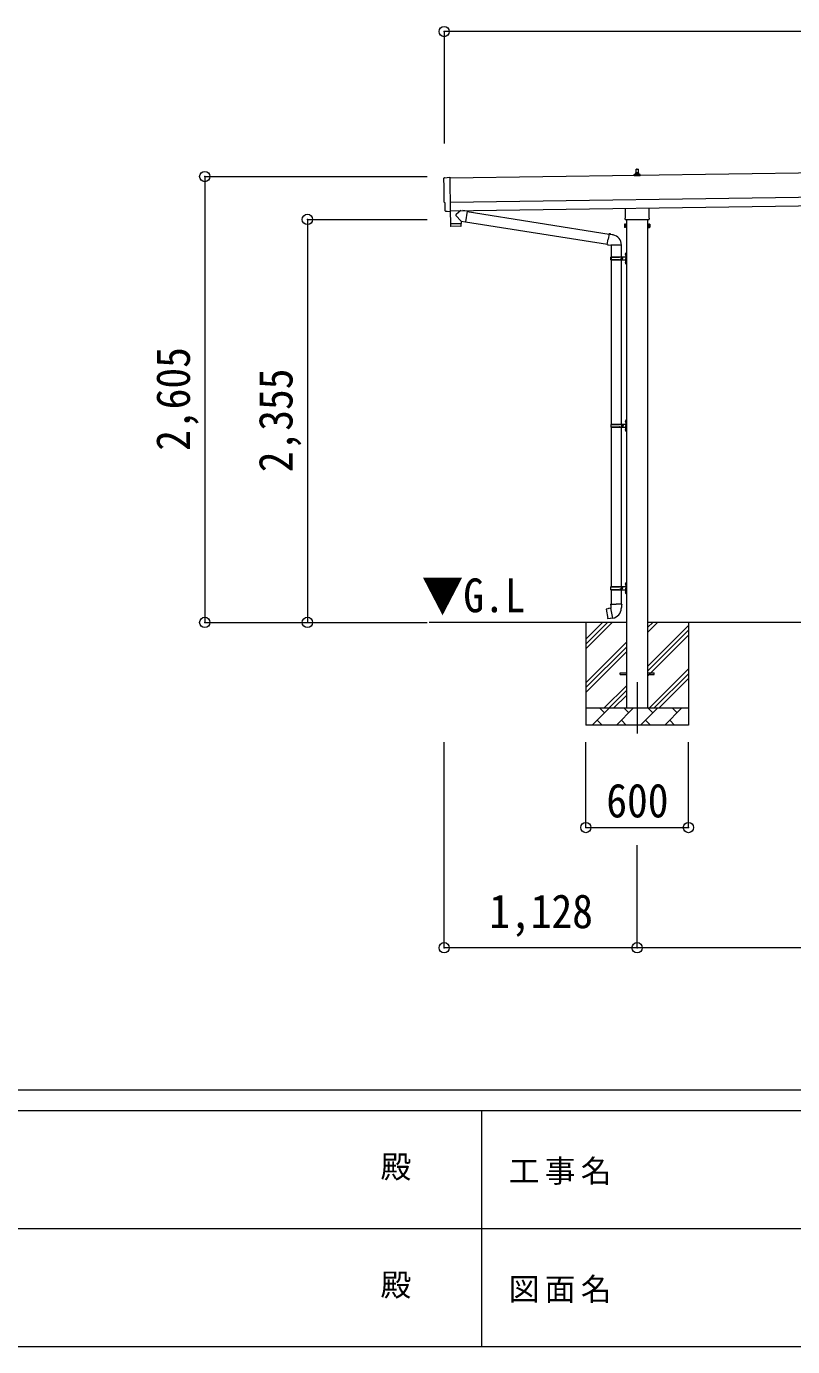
# Model space of a CAD drawing. Units: millimetres at full size, sheet at 1:60. Extents: x -16864 to 16864, y -11640 to 11640.
# Drawn here: x -3560 to 921, y -11640 to -3926 of the extents above; entities that cross this region are included whole.
import ezdxf
from ezdxf.enums import TextEntityAlignment as Align

# ---------------------------------------------------------------- set-up
doc = ezdxf.new("R2010")
doc.units = ezdxf.units.MM
doc.header["$LTSCALE"] = 60
doc.header["$PDMODE"] = 32
doc.header["$PDSIZE"] = 60
doc.linetypes.add('CHAIN1', pattern=[8, 5, -1, 1, -1])
for name, color, linetype, lineweight in [('0-1_Defpoints', 7, 'CHAIN1', 9), ('0-2_TEXT1', 4, 'Continuous', 9), ('0-3_SHAPE', 7, 'Continuous', 9), ('0-7_PARTS2', 7, 'Continuous', 9), ('0-8_TABLE1', 6, 'Continuous', 9), ('0-9_DIM1', 7, 'Continuous', 9), ('F-0', 7, 'Continuous', 9)]:
    doc.layers.add(name, color=color, linetype=linetype, lineweight=lineweight)
doc.styles.add('ＭＳ ゴシック', font='')
doc.styles.get('ＭＳ ゴシック').set_extended_font_data('MS Gothic')

msp = doc.modelspace()

# ---------------------------------------------------------------- linework, layer by layer
at = {"layer": '0-1_Defpoints'}
msp.add_line((11.45, -7758.15), (11.45, -8107.15), dxfattribs=at)
at = {"layer": '0-2_TEXT1'}
for p, q in [((4651.52, -4730.46), (-1083.95, -4812.39)), ((5.76, -4783.89), (6.48, -4760.37)), ((7.48, -4759.39), (16.03, -4759.39)), ((17.03, -4760.37), (17.76, -4783.89)), ((-6.49, -4799.39), (-6.49, -4791.68)), ((30.01, -4799.39), (-6.49, -4799.39)), ((-6.11, -4790.89), (29.63, -4790.89)), ((-5.73, -4790.71), (0.99, -4789.08)), ((1.38, -4788.89), (22.14, -4788.89)), ((1.76, -4788.11), (1.76, -4783.89)), ((2.76, -4783.89), (20.76, -4783.89)), ((21.76, -4788.11), (21.76, -4783.89)), ((29.24, -4790.71), (22.52, -4789.08)), ((30.01, -4799.39), (30.01, -4791.68)), ((-1081.95, -4952.38), (4653.52, -4870.44)), ((-1081.23, -5002.37), (4654.23, -4920.44)), ((-1100.81, -5006.42), (-1107.73, -5006.16)), ((-56.85, -5043.38), (-56.85, -4987.74)), ((79.75, -4985.79), (79.75, -5043.38)), ((-62.55, -5081.65), (-61.79, -5080.34)), ((-62.55, -5081.65), (-62.55, -5098.65)), ((-55.55, -5085.25), (-61.79, -5085.25)), ((-58.55, -5052.15), (-58.55, -5046.65)), ((79.39, -5055.65), (-56.48, -5055.65)), ((-51.05, -5055.65), (-51.05, -7908.15)), ((73.95, -7908.15), (73.95, -5055.65)), ((78.45, -5085.25), (84.69, -5085.25)), ((81.45, -5046.65), (81.45, -5052.15)), ((85.45, -5081.65), (84.69, -5080.34)), ((85.45, -5081.65), (85.45, -5098.65)), ((-62.55, -5098.65), (-61.79, -5099.97)), ((-55.55, -5095.06), (-61.79, -5095.06)), ((-55.55, -5099.97), (-61.79, -5099.97)), ((-53.05, -5099.35), (-55.55, -5099.35)), ((75.95, -5099.35), (78.45, -5099.35)), ((78.45, -5095.06), (84.69, -5095.06)), ((78.45, -5099.97), (84.69, -5099.97)), ((85.45, -5098.65), (84.69, -5099.97)), ((-88.55, -7703.65), (-51.05, -7703.65)), ((-88.55, -7712.65), (-88.55, -7703.65)), ((-88.55, -7703.65), (-51.05, -7703.65)), ((-88.55, -7712.65), (-88.55, -7703.65)), ((-88.55, -7712.65), (-51.05, -7712.65)), ((-88.55, -7712.65), (-51.05, -7712.65)), ((73.95, -7703.65), (111.45, -7703.65)), ((73.95, -7703.65), (111.45, -7703.65)), ((73.95, -7712.65), (111.45, -7712.65)), ((73.95, -7712.65), (111.45, -7712.65)), ((111.45, -7712.65), (111.45, -7703.65)), ((111.45, -7712.65), (111.45, -7703.65))]:
    msp.add_line(p, q, dxfattribs=at)
for points in [[(-1115.56, -4809.41), (-1084.02, -4807.31), (-1081.19, -5005.14)], [(-1110.61, -5003.21), (-1111.29, -4956.18), (-1111.89, -4956.19)], [(-1100.07, -5006.14), (-1099.41, -5005.5), (-1081.18, -5006.14)], [(-55.55, -5099.97), (-55.55, -5080.34), (-61.79, -5080.34)], [(-55.55, -5099.35), (-55.55, -5080.95), (-53.05, -5080.95)], [(78.45, -5099.35), (78.45, -5080.95), (75.95, -5080.95)], [(78.45, -5099.97), (78.45, -5080.34), (84.69, -5080.34)]]:
    msp.add_lwpolyline(points, dxfattribs=at)
for points in [[(-53.05, -5100.65), (-53.05, -5079.65), (-51.05, -5079.65), (-51.05, -5100.65)], [(75.95, -5100.65), (75.95, -5079.65), (73.95, -5079.65), (73.95, -5100.65)]]:
    msp.add_lwpolyline(points, close=True, dxfattribs=at)
for centre, radius, start, end in [((5.84, -4784.53), 4.13, 90, 171.17633), ((7.48, -4760.39), 1, 90, 178.60509), ((15.09, -4783.89), 4.83, 133.60282, 180), ((8.43, -4783.89), 4.83, 0, 46.39718), ((16.03, -4760.39), 1, 1.39491, 90), ((17.67, -4784.53), 4.13, 8.82367, 90), ((-5.49, -4791.68), 1, 103.62699, 180), ((0.76, -4788.11), 1, 283.62699, 0), ((2.76, -4784.89), 1, 90, 180), ((20.76, -4784.89), 1, 0, 90), ((22.76, -4788.11), 1, 180, 256.37301), ((29.01, -4791.68), 1, 0, 76.37301), ((-58.2, -5082.79), 4.34, 145.61575, 214.38425), ((-46.31, -5090.15), 16.24, 162.41205, 197.58795), ((-54.55, -5046.65), 4, 125.09963, 180), ((-54.55, -5052.15), 4, 180, 194.47751), ((-54.55, -5052.15), 4, 194.47751, 241.04498), ((77.45, -5052.15), 4, 298.95502, 345.52249), ((77.45, -5046.65), 4, 0, 54.90037), ((77.45, -5052.15), 4, 345.52249, 0), ((69.21, -5090.15), 16.24, 342.41205, 17.58795), ((81.11, -5082.79), 4.34, 325.61575, 34.38425), ((-58.2, -5097.51), 4.34, 145.61575, 214.38425), ((81.11, -5097.51), 4.34, 325.61575, 34.38425)]:
    msp.add_arc(centre, radius, start, end, dxfattribs=at)
for centre, major_axis, ratio, start_param, end_param in [((-1115.36, -4812.4), (-3, -0.04), 0.99863, 4.7647489, 6.2979817), ((-5879.73, -4950.9), (4762.89, 68.04), 0.99863, 6.2686928, 6.2979817), ((-1111.95, -4951.79), (-4.41, -0.06), 0.99863, 6.2686928, 7.8539816), ((-1107.61, -5003.16), (-2.15, -2.1), 0.9974, 5.5252311, 7.0411395), ((-1100.77, -5005.42), (-0.717, -0.7), 0.9974, 0.7579542, 1.5707963)]:
    msp.add_ellipse(centre, major_axis=major_axis, ratio=ratio, start_param=start_param, end_param=end_param, dxfattribs=at)
at = {"layer": '0-3_SHAPE'}
for p, q in [((-51.05, -7408.15), (-1204.99, -7408.15)), ((-288.55, -7408.15), (-288.55, -8008.15)), ((-288.55, -7506.63), (-190.07, -7408.15)), ((-288.55, -7563.2), (-133.5, -7408.15)), ((-288.55, -7534.92), (-161.78, -7408.15)), ((73.95, -7465.26), (131.06, -7408.15)), ((73.95, -7436.98), (102.78, -7408.15)), ((3148.95, -7408.15), (73.95, -7408.15)), ((73.95, -7663.25), (311.45, -7425.75)), ((73.95, -7691.54), (311.45, -7454.04)), ((73.95, -7719.82), (311.45, -7482.32)), ((311.45, -7408.15), (311.45, -8008.15)), ((-288.55, -7761.19), (-51.05, -7523.69)), ((-288.55, -7789.48), (-51.05, -7551.98)), ((-288.55, -7817.76), (-51.05, -7580.26)), ((83.61, -7908.15), (311.45, -7680.31)), ((111.89, -7908.15), (311.45, -7708.59)), ((-180.95, -7908.15), (-51.05, -7778.25)), ((140.18, -7908.15), (311.45, -7736.88)), ((-152.66, -7908.15), (-51.05, -7806.54)), ((-124.38, -7908.15), (-51.05, -7834.82)), ((-288.55, -7908.15), (311.45, -7908.15)), ((-250.68, -8008.15), (-150.68, -7908.15)), ((-179.23, -7936.71), (-207.79, -7908.15)), ((-109.26, -8008.15), (-9.26, -7908.15)), ((-37.81, -7936.71), (-66.37, -7908.15)), ((32.16, -8008.15), (132.16, -7908.15)), ((103.61, -7936.71), (75.06, -7908.15)), ((173.58, -8008.15), (273.58, -7908.15)), ((245.03, -7936.71), (216.48, -7908.15)), ((311.45, -8008.15), (-288.55, -8008.15)), ((-222.13, -7979.6), (-193.57, -8008.15)), ((-80.71, -7979.6), (-52.15, -8008.15)), ((60.72, -7979.6), (89.27, -8008.15)), ((202.14, -7979.6), (230.69, -8008.15))]:
    msp.add_line(p, q, dxfattribs=at)
at = {"layer": '0-8_TABLE1'}
for p, q in [((-1116.55, -3955.51), (-1116.55, -4609.84)), ((10742.45, -3955.51), (-1116.55, -3955.51)), ((-2516.55, -4802.86), (-1215.85, -4802.86)), ((-2516.55, -4802.86), (-2516.55, -7408.15)), ((-1916.55, -5053.15), (-1215.85, -5053.15)), ((-1916.55, -5053.15), (-1916.55, -7408.15)), ((-2516.55, -7408.15), (-1215.85, -7408.15)), ((-1116.85, -9309.15), (-1116.85, -8107.15)), ((-288.55, -8607.15), (-288.55, -8107.15)), ((311.45, -8607.15), (311.45, -8107.15)), ((-288.55, -8607.15), (311.45, -8607.15)), ((11.45, -9309.15), (11.45, -8709.15)), ((11.45, -9309.15), (-1116.85, -9309.15)), ((3211.45, -9309.15), (11.45, -9309.15))]:
    msp.add_line(p, q, dxfattribs=at)
for p in [(-1116.55, -3955.51), (-2516.55, -4802.86), (-1916.55, -5053.15), (-2516.55, -7408.15), (-1916.55, -7408.15), (-288.55, -8607.15), (311.45, -8607.15), (-1116.85, -9309.15), (11.45, -9309.15)]:
    msp.add_point(p, dxfattribs=at)
at = {"layer": '0-9_DIM1'}
for p, q in [((-1081.19, -5005.14), (-1081.18, -5006.14)), ((-1019.79, -5001.5), (-1047.43, -5024.01)), ((-982.16, -5005.5), (-1008, -5001.33)), ((-982.16, -5005.5), (-992.33, -5068.39)), ((-982.46, -5007.34), (-152.11, -5139.54)), ((-1080.55, -5078.37), (-1080.13, -5091.42)), ((-1076.06, -5077.31), (-1076.03, -5078.31)), ((-1016.74, -5064.44), (-1047.61, -5031.34)), ((-1021.07, -5076.52), (-1021.07, -5077.52)), ((-1016.74, -5064.44), (-992.33, -5068.39)), ((-1016.74, -5064.44), (-1016.57, -5076.46)), ((-992.03, -5066.57), (-162.53, -5198.64)), ((-1019.55, -5093.5), (-1077.09, -5094.32)), ((-151.79, -5137.72), (-157.32, -5169.09)), ((-151.79, -5137.72), (-150.65, -5135.74)), ((-150.65, -5135.74), (-147.08, -5136.37)), ((-147.08, -5136.37), (-146.67, -5138.72)), ((-132.16, -5141.54), (-130.47, -5143.17)), ((-130.47, -5143.17), (-128.35, -5143.62)), ((-162.85, -5200.46), (-157.32, -5169.09)), ((-162.85, -5200.46), (-162.46, -5202.71)), ((-162.85, -5200.46), (-157.7, -5201.27)), ((-162.46, -5202.71), (-158.89, -5203.34)), ((-158.89, -5203.34), (-157.7, -5201.27)), ((-157.7, -5201.27), (-143.1, -5203.59)), ((-143.1, -5203.59), (-140.89, -5202.6)), ((-80.59, -5203), (-141.78, -5203)), ((-141.05, -5203), (-141.05, -5272.29)), ((-81.05, -5203), (-81.05, -5272.29)), ((-144.05, -5274.29), (-93.72, -5274.29)), ((-144.05, -5288.29), (-93.72, -5288.29)), ((-143.05, -5272.29), (-57.05, -5272.29)), ((-143.05, -5272.29), (-143.05, -5274.29)), ((-143.05, -5290.29), (-143.05, -5288.29)), ((-143.05, -5290.29), (-57.05, -5290.29)), ((-141.05, -5272.07), (-141.05, -6249.15)), ((-84.05, -5272.29), (-84.05, -5276.79)), ((-84.05, -5276.79), (-82.05, -5276.79)), ((-84.05, -5290.29), (-84.05, -5285.79)), ((-84.05, -5285.79), (-82.05, -5285.79)), ((-82.05, -5276.79), (-82.05, -5281.29)), ((-82.05, -5285.79), (-82.05, -5281.29)), ((-81.05, -5272.07), (-81.05, -6249.15)), ((-76.05, -5272.29), (-76.05, -5281.29)), ((-76.05, -5276.79), (-73.05, -5276.79)), ((-76.05, -5290.29), (-76.05, -5281.29)), ((-76.05, -5285.79), (-73.05, -5285.79)), ((-73.05, -5276.79), (-73.05, -5281.29)), ((-73.05, -5285.79), (-73.05, -5281.29)), ((-57.35, -5255.14), (-55.3, -5256.14)), ((-57.35, -5303.14), (-55.3, -5304.14)), ((-56.08, -5253.14), (-55.45, -5253.14)), ((-56.08, -5253.14), (-56.08, -5261.44)), ((-56.08, -5261.44), (-55.45, -5261.44)), ((-56.08, -5301.14), (-55.45, -5301.14)), ((-56.08, -5301.14), (-56.08, -5309.44)), ((-56.08, -5309.44), (-55.45, -5309.44)), ((-55.45, -5253.14), (-55.45, -5261.44)), ((-55.45, -5253.14), (-55.05, -5253.54)), ((-55.45, -5261.44), (-55.05, -5261.04)), ((-55.45, -5301.14), (-55.45, -5309.44)), ((-55.45, -5301.14), (-55.05, -5301.54)), ((-55.45, -5309.44), (-55.05, -5309.04)), ((-55.3, -5256.14), (-54.69, -5257.29)), ((-55.3, -5304.14), (-54.69, -5305.29)), ((-55.05, -5249.29), (-52.05, -5247.79)), ((-55.05, -5249.29), (-55.05, -5281.29)), ((-55.05, -5253.54), (-55.05, -5261.04)), ((-55.05, -5313.29), (-55.05, -5281.29)), ((-55.05, -5301.54), (-55.05, -5309.04)), ((-55.05, -5313.29), (-52.05, -5314.79)), ((-52.05, -5247.79), (-52.05, -5281.29)), ((-52.05, -5247.79), (-51.05, -5247.79)), ((-52.05, -5314.79), (-52.05, -5281.29)), ((-52.05, -5314.79), (-51.05, -5314.79)), ((-51.05, -5247.79), (-51.05, -5281.29)), ((-51.05, -5314.79), (-51.05, -5281.29)), ((-57.35, -6232.01), (-55.3, -6233)), ((-56.08, -6230), (-55.45, -6230)), ((-56.08, -6230), (-56.08, -6238.3)), ((-56.08, -6238.3), (-55.45, -6238.3)), ((-55.45, -6230), (-55.45, -6238.3)), ((-55.45, -6230), (-55.05, -6230.4)), ((-55.45, -6238.3), (-55.05, -6237.9)), ((-55.3, -6233), (-54.69, -6234.15)), ((-55.05, -6226.15), (-52.05, -6224.65)), ((-55.05, -6226.15), (-55.05, -6258.15)), ((-55.05, -6230.4), (-55.05, -6237.9)), ((-52.05, -6224.65), (-52.05, -6258.15)), ((-52.05, -6224.65), (-51.05, -6224.65)), ((-51.05, -6224.65), (-51.05, -6258.15)), ((-141.55, -6251.15), (-91.22, -6251.15)), ((-141.55, -6265.15), (-91.22, -6265.15)), ((-141.05, -6267.15), (-141.05, -7199.15)), ((-140.55, -6249.15), (-140.55, -6251.15)), ((-140.55, -6249.15), (-57.05, -6249.15)), ((-140.55, -6267.15), (-140.55, -6265.15)), ((-140.55, -6267.15), (-57.05, -6267.15)), ((-81.55, -6249.15), (-81.55, -6253.65)), ((-81.55, -6253.65), (-79.55, -6253.65)), ((-81.55, -6267.15), (-81.55, -6262.65)), ((-81.55, -6262.65), (-79.55, -6262.65)), ((-81.05, -6267.15), (-81.05, -7199.15)), ((-79.55, -6253.65), (-79.55, -6258.15)), ((-79.55, -6262.65), (-79.55, -6258.15)), ((-73.55, -6249.15), (-73.55, -6258.15)), ((-73.55, -6253.65), (-70.55, -6253.65)), ((-73.55, -6267.15), (-73.55, -6258.15)), ((-73.55, -6262.65), (-70.55, -6262.65)), ((-70.55, -6253.65), (-70.55, -6258.15)), ((-70.55, -6262.65), (-70.55, -6258.15)), ((-57.35, -6280.01), (-55.3, -6281)), ((-56.08, -6278), (-55.45, -6278)), ((-56.08, -6278), (-56.08, -6286.3)), ((-56.08, -6286.3), (-55.45, -6286.3)), ((-55.45, -6278), (-55.45, -6286.3)), ((-55.45, -6278), (-55.05, -6278.4)), ((-55.45, -6286.3), (-55.05, -6285.9)), ((-55.3, -6281), (-54.69, -6282.15)), ((-55.05, -6290.15), (-55.05, -6258.15)), ((-55.05, -6278.4), (-55.05, -6285.9)), ((-55.05, -6290.15), (-52.05, -6291.65)), ((-52.05, -6291.65), (-52.05, -6258.15)), ((-52.05, -6291.65), (-51.05, -6291.65)), ((-51.05, -6291.65), (-51.05, -6258.15)), ((-144.05, -7201.15), (-93.72, -7201.15)), ((-144.05, -7215.15), (-93.72, -7215.15)), ((-143.05, -7199.15), (-57.05, -7199.15)), ((-143.05, -7199.15), (-143.05, -7201.15)), ((-143.05, -7217.15), (-143.05, -7215.15)), ((-143.05, -7217.15), (-57.05, -7217.15)), ((-141.05, -7217.15), (-141.05, -7302.08)), ((-84.05, -7199.15), (-84.05, -7203.65)), ((-84.05, -7203.65), (-82.05, -7203.65)), ((-84.05, -7217.15), (-84.05, -7212.65)), ((-84.05, -7212.65), (-82.05, -7212.65)), ((-82.05, -7203.65), (-82.05, -7208.15)), ((-82.05, -7212.65), (-82.05, -7208.15)), ((-81.05, -7217.15), (-81.05, -7302.08)), ((-76.05, -7199.15), (-76.05, -7208.15)), ((-76.05, -7203.65), (-73.05, -7203.65)), ((-76.05, -7217.15), (-76.05, -7208.15)), ((-76.05, -7212.65), (-73.05, -7212.65)), ((-73.05, -7203.65), (-73.05, -7208.15)), ((-73.05, -7212.65), (-73.05, -7208.15)), ((-57.35, -7182.01), (-55.3, -7183)), ((-57.35, -7230.01), (-55.3, -7231)), ((-56.08, -7180), (-55.45, -7180)), ((-56.08, -7180), (-56.08, -7188.3)), ((-56.08, -7188.3), (-55.45, -7188.3)), ((-56.08, -7228), (-55.45, -7228)), ((-56.08, -7228), (-56.08, -7236.3)), ((-56.08, -7236.3), (-55.45, -7236.3)), ((-55.45, -7180), (-55.45, -7188.3)), ((-55.45, -7180), (-55.05, -7180.4)), ((-55.45, -7188.3), (-55.05, -7187.9)), ((-55.45, -7228), (-55.45, -7236.3)), ((-55.45, -7228), (-55.05, -7228.4)), ((-55.45, -7236.3), (-55.05, -7235.9)), ((-55.3, -7183), (-54.69, -7184.15)), ((-55.3, -7231), (-54.69, -7232.15)), ((-55.05, -7176.15), (-52.05, -7174.65)), ((-55.05, -7176.15), (-55.05, -7208.15)), ((-55.05, -7180.4), (-55.05, -7187.9)), ((-55.05, -7240.15), (-55.05, -7208.15)), ((-55.05, -7228.4), (-55.05, -7235.9)), ((-55.05, -7240.15), (-52.05, -7241.65)), ((-52.05, -7174.65), (-52.05, -7208.15)), ((-52.05, -7174.65), (-51.05, -7174.65)), ((-52.05, -7241.65), (-52.05, -7208.15)), ((-52.05, -7241.65), (-51.05, -7241.65)), ((-51.05, -7174.65), (-51.05, -7208.15)), ((-51.05, -7241.65), (-51.05, -7208.15)), ((-141.64, -7325.28), (-169.51, -7330.53)), ((-156.77, -7327.93), (-156.98, -7328.17)), ((-142.9, -7302.08), (-145.05, -7302.86)), ((-145.05, -7302.86), (-145.05, -7306.48)), ((-145.05, -7306.48), (-142.81, -7307.3)), ((-142.9, -7302.08), (-111.05, -7302.08)), ((-142.9, -7302.08), (-142.81, -7307.3)), ((-142.81, -7307.3), (-142.55, -7322.08)), ((-142.55, -7322.08), (-141.2, -7324.08)), ((-131.28, -7382.58), (-141.42, -7325.1)), ((-141.39, -7324.28), (-141.39, -7324.99)), ((-141.2, -7324.08), (-141.23, -7324.09)), ((-79.2, -7302.08), (-111.05, -7302.08)), ((-80.86, -7324.02), (-80.93, -7326.18)), ((-79.55, -7322.08), (-80.86, -7324.02)), ((-77.05, -7306.48), (-79.29, -7307.3)), ((-79.2, -7302.08), (-77.05, -7302.86)), ((-77.05, -7302.86), (-77.05, -7306.48)), ((-169.51, -7330.53), (-170.32, -7331.7)), ((-170.32, -7331.7), (-160.7, -7386.26)), ((-146.67, -7385.17), (-146.95, -7385.02)), ((-130.98, -7383.34), (-131.22, -7382.68))]:
    msp.add_line(p, q, dxfattribs=at)
for points in [[(-1081.58, -5006.13), (-1080.56, -5077.37), (-1016.57, -5076.46)], [(-1016.59, -5090.51), (-1016.55, -5077.46), (-1080.55, -5078.37)], [(-151.79, -5137.72), (-146.67, -5138.72), (-132.16, -5141.54)], [(-57.35, -5259.44), (-55.3, -5258.44), (-54.69, -5257.29)], [(-57.35, -5307.44), (-55.3, -5306.44), (-54.69, -5305.29)], [(-57.35, -6236.3), (-55.3, -6235.3), (-54.69, -6234.15)], [(-57.35, -6284.3), (-55.3, -6283.3), (-54.69, -6282.15)], [(-57.35, -7186.3), (-55.3, -7185.3), (-54.69, -7184.15)], [(-57.35, -7234.3), (-55.3, -7233.3), (-54.69, -7232.15)], [(-154.52, -7327.71), (-154.8, -7327.56), (-156.77, -7327.93)], [(-79.2, -7302.08), (-79.29, -7307.3), (-79.55, -7322.08)], [(-131.55, -7382.48), (-159.54, -7387.08), (-160.7, -7386.26)], [(-144.49, -7384.61), (-144.7, -7384.85), (-146.67, -7385.17)]]:
    msp.add_lwpolyline(points, dxfattribs=at)
for centre, radius, start, end in [((-1077.13, -5091.32), 3, 181.81845, 270.86677), ((-1044.12, -5027.75), 5, 131.47396, 225.79244), ((-1019.59, -5090.5), 3, 270.81845, 359.81845), ((-140.89, -5202.6), 60.3, 359.62495, 78), ((-95.3, -5281.29), 49.25, 171.82876, 180.00002), ((-95.3, -5281.29), 49.25, 180.00002, 188.17127), ((-93.72, -5272.29), 2, 270, 359.99998), ((-93.72, -5290.29), 2, 0.00005, 90.00004), ((-51.75, -5257.29), 6, 136.21765, 223.78235), ((-51.75, -5305.29), 6, 136.21765, 223.78235), ((-57.05, -5270.29), 2, 270, 359.99998), ((-57.05, -5292.29), 2, 0.00005, 90.00004), ((-51.75, -6234.15), 6, 136.21765, 223.78235), ((-57.05, -6247.15), 2, 270, 359.99998), ((-92.8, -6258.15), 49.25, 171.82876, 180.00002), ((-92.8, -6258.15), 49.25, 180.00002, 188.17127), ((-91.22, -6249.15), 2, 270, 359.99998), ((-91.22, -6267.15), 2, 0.00005, 90.00004), ((-51.75, -6282.15), 6, 136.21765, 223.78235), ((-57.05, -6269.15), 2, 0.00005, 90.00004), ((-95.3, -7208.15), 49.25, 171.82876, 180.00002), ((-95.3, -7208.15), 49.25, 180.00002, 188.17127), ((-93.72, -7199.15), 2, 270, 359.99998), ((-93.72, -7217.15), 2, 0.00005, 90.00004), ((-51.75, -7184.15), 6, 136.21765, 223.78235), ((-51.75, -7232.15), 6, 136.21765, 223.78235), ((-57.05, -7197.15), 2, 270, 359.99998), ((-57.05, -7219.15), 2, 0.00005, 90.00004), ((-141.69, -7324.99), 0.3, 280.66842, 0), ((-141.19, -7324.28), 0.2, 100, 180), ((-141.2, -7324.08), 60.3, 279.96938, 358), ((-131.5, -7382.78), 0.3, 20, 99.33158), ((-130.79, -7383.27), 0.2, 200, 279.96938)]:
    msp.add_arc(centre, radius, start, end, dxfattribs=at)
at = {"layer": 'F-0', "color": 5, "lineweight": 5}
for p, q in [((-16864.12, -10140), (16015.88, -10140)), ((-16864.12, -10260), (10682.37, -10260)), ((-897.63, -10260), (-897.63, -11640)), ((-6897.63, -10950), (5402.37, -10950)), ((-16864.12, -11640), (16015.88, -11640))]:
    msp.add_line(p, q, dxfattribs=at)

# ---------------------------------------------------------------- texts
at = {"layer": '0-7_PARTS2', "style": 'ＭＳ ゴシック', "width": 0.9}
msp.add_text('▼G.L', height=197.9, dxfattribs=at).set_placement((-1247.72, -7408.44), align=Align.BOTTOM_LEFT)
at = {"layer": '0-8_TABLE1', "color": 7, "style": 'ＭＳ ゴシック', "width": 0.9}
for s, p in [('2,605', (-2544.05, -6405.51)), ('2,355', (-1944.05, -6530.65))]:
    msp.add_text(s, height=197.9, rotation=90, dxfattribs=at).set_placement(p, align=Align.BOTTOM_LEFT)
for s, p in [('600', (-168.55, -8607.15)), ('1,128', (-852.7, -9254.15))]:
    msp.add_text(s, height=197.9, dxfattribs=at).set_placement(p, align=Align.BOTTOM_LEFT)
at = {"layer": 'F-0', "style": 'ＭＳ ゴシック'}
for p in [(-1489.06, -10695), (-1489.06, -11385)]:
    msp.add_text('殿', height=132, dxfattribs=at).set_placement(p, align=Align.BOTTOM_LEFT)
at = {"layer": 'F-0', "char_height": 132, "attachment_point": 7, "style": 'ＭＳ ゴシック'}
for s, insert in [('\\T1.17;工事名', (-739.42, -10695)), ('\\T1.17;図面名', (-739.42, -11385))]:
    msp.add_mtext(s, dxfattribs=dict(at, insert=insert))

doc.saveas('drawing.dxf')
